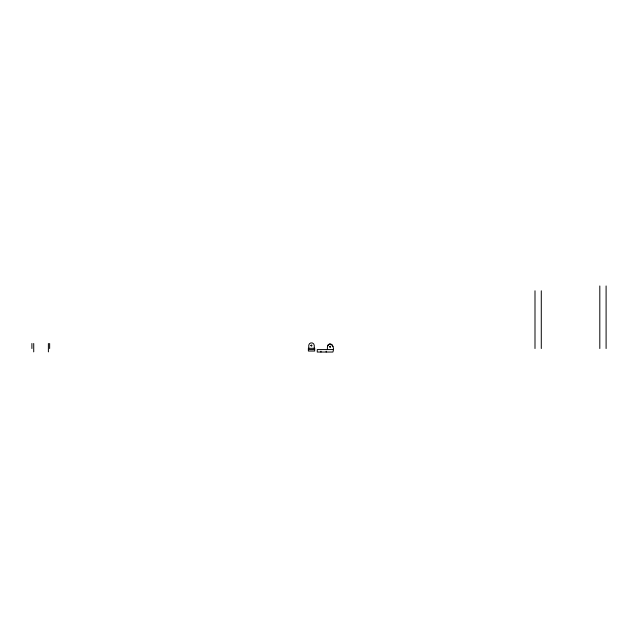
<?xml version="1.0" encoding="UTF-8"?>
<svg xmlns="http://www.w3.org/2000/svg" width="638" height="638" viewBox="0 0 638 638"><rect width="100%" height="100%" fill="white"/><g stroke="black" fill="none" stroke-linecap="round" stroke-linejoin="round"><path stroke-width="0.96" d="M327.43 349.568C326.576 339.823 335.883 344.528 332.9 352.04L317.253 352.04L317.253 349.568L332.9 349.568M308.385 349.568L314.67 349.568M314.255 348.308L314.255 345.333A2.767 2.767 0 0 0 308.784 345.07L308.752 348.308M606.1 285.96L606.1 348.523M599.808 285.96L599.808 348.523M541.287 290.8L541.287 348.523M534.995 290.8L534.995 348.523M326.193 351.203L326.193 352.04M320.954 351.203L320.954 352.04M49.644 343.491L49.644 348.523M48.392 343.491L48.392 351.873M33.718 343.491L33.718 351.873M31.9 343.491L31.9 348.523M327.461 346.338A2.759 2.759 0 0 1 332.932 346.594M310.865 345.445C311.862 347.854 312.644 343.539 310.865 345.445M329.535 346.705C330.54 349.114 331.313 344.799 329.535 346.705M314.67 348.308L308.385 348.308L308.385 351.036L314.67 351.036L314.67 348.308"/></g></svg>
